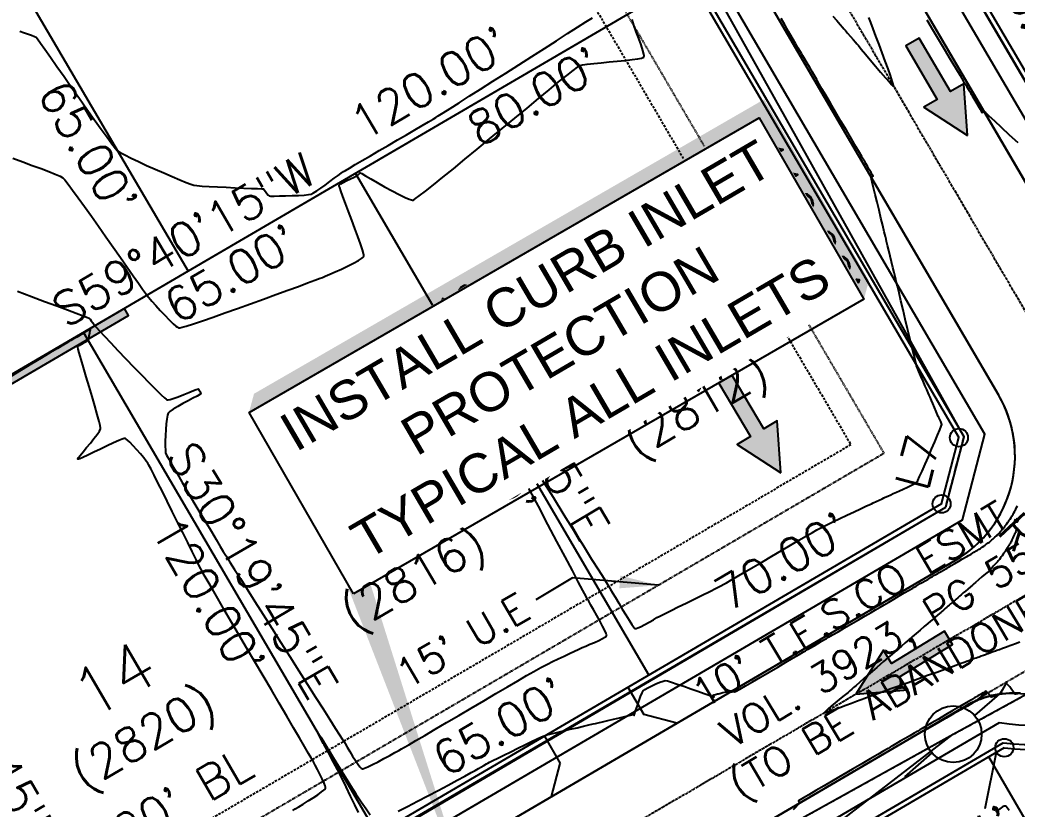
# Model space of a CAD drawing. Header units: feet. Extents: x 23 to 2149517, y -26 to 355304.
# Drawn here: x 2137632 to 2137837.8, y 340620.5 to 340783.5 of the extents above; entities that cross this region are included whole.
import ezdxf

# ---------------------------------------------------------------- set-up
doc = ezdxf.new("R2010")
doc.units = ezdxf.units.FT
doc.header["$MEASUREMENT"] = 0
for name, pattern in [('xhpc023-pav$0$HIDDEN2', [0.1875, 0.125, -0.0625]), ('xhpc023-pt$0$CL', [0.7, 0.5, -0.05, 0.1, -0.05]), ('xhpc023-pt$0$DASHED', [0.75, 0.5, -0.25]), ('xhpc023-pt$0$HIDDEN2', [0.1875, 0.125, -0.0625])]:
    doc.linetypes.add(name, pattern=pattern)
for name, color, linetype in [('A-EC-CURLEX-MATTING', 6, 'Continuous'), ('A-EC-FLOW-ARROWS', 252, 'Continuous'), ('A-EC-TXT', 7, 'Continuous'), ('C-TOPO-MINR-N', 2, 'Continuous'), ('xhpc023-pav$0$A-DRIVEWAY-N', 2, 'Continuous'), ('xhpc023-pav$0$A-PV-BC', 2, 'Continuous'), ('xhpc023-pav$0$A-RW-N', 4, 'Continuous'), ('xhpc023-pav$0$A-SW-N', 6, 'Continuous'), ('xhpc023-pav$0$A-VALLEYGUTTER', 2, 'xhpc023-pav$0$HIDDEN2'), ('xhpc023-pt$0$A-ADDRESS-N', 6, 'Continuous'), ('xhpc023-pt$0$A-BLDG-SETBACK', 2, 'xhpc023-pt$0$DASHED'), ('xhpc023-pt$0$V-ESMT-UTIL-N', 2, 'xhpc023-pt$0$HIDDEN2'), ('xhpc023-pt$0$V-ESMT-UTIL-TEXT-N', 2, 'Continuous'), ('xhpc023-pt$0$V-LOT-NO', 6, 'Continuous'), ('xhpc023-pt$0$V-POWR-LINE', 2, 'xhpc023-pt$0$ELECT_LINE'), ('xhpc023-pt$0$V-PROP-CORN-TEXT-N', 2, 'Continuous'), ('xhpc023-pt$0$V-PROP-RWAY-N', 7, 'Continuous'), ('xhpc023-pt$0$V-PROP-SUBD-N', 7, 'Continuous'), ('xhpc023-pt$0$V-RWAY-CNTR-N', 4, 'xhpc023-pt$0$CL'), ('xhpc023-pt$0$V-RWAY-CNTR-TEXT-N', 2, 'Continuous'), ('xhpc023-pt$0$V-SUBD-TEXT-N', 2, 'Continuous'), ('xhpc023-pt$0$xHPC007pt_PHASE1A$0$V-ADJC-E', 6, 'Continuous'), ('xhpc023-pt$0$xHPC007pt_PHASE1A$0$V-POWR-LINE', 6, 'xhpc023-pt$0$xHPC007pt_PHASE1A$0$ELECT_LINE'), ('xhpc023-pt$0$xHPC007pt_PHASE1A$0$V-POWR-TEXT', 6, 'Continuous')]:
    doc.layers.add(name, color=color, linetype=linetype)
doc.styles.add('L100', font='simplex', dxfattribs={"height": 10})
doc.styles.add('xhpc023-pt$0$L100', font='simplex', dxfattribs={"height": 10})
doc.styles.add('xhpc023-pt$0$L60', font='simplex', dxfattribs={"height": 6})
doc.styles.add('xhpc023-pt$0$L70', font='simplex.shx', dxfattribs={"height": 7})
doc.styles.add('xhpc023-pt$0$L80', font='simplex', dxfattribs={"height": 8})
doc.styles.add('xhpc023-pt$0$Standard', font='txt')
doc.styles.add('xhpc023-pt$0$xHPC007pt_PHASE1A$0$Standard', font='txt')
doc.linetypes.add('xhpc023-pt$0$ELECT_LINE', pattern='A,1,-0.02,["E",xhpc023-pt$0$Standard,S=0.075,R=0,X=-0.025,Y=-0.0375],-0.02', length=1.04)
doc.linetypes.add('xhpc023-pt$0$xHPC007pt_PHASE1A$0$ELECT_LINE', pattern='A,1,-0.02,["E",xhpc023-pt$0$xHPC007pt_PHASE1A$0$Standard,S=0.075,R=0,X=-0.025,Y=-0.0375],-0.02', length=1.04)
doc.dimstyles.new('xhpc023-pt$0$SCOTT', dxfattribs={"dimscale": 0, "dimtxt": 8, "dimasz": 12, "dimexe": 0.05, "dimexo": 0.05, "dimgap": 3, "dimtad": 1, "dimdec": 0, "dimrnd": 1.38778e-17, "dimzin": 0, "dimdsep": 46, "dimtxsty": 'xhpc023-pt$0$L80', "dimcen": 5, "dimclrd": 256, "dimclre": 256, "dimclrt": 256, "dimaunit": 1, "dimadec": 3, "dimazin": 0, "dimtfac": 1, "dimtdec": 0, "dimtofl": 0, "dimtmove": 2, "dimatfit": 0, "dimfxl": 0, "dimtolj": 1, "dimtzin": 0, "dimlwd": -1, "dimlwe": -1, "dimarcsym": 0})

# ---------------------------------------------------------------- blocks, each defined once
blk = doc.blocks.new('xhpc023-pav')
at = {"layer": 'xhpc023-pav$0$A-RW-N'}
h = blk.add_hatch(color=252, dxfattribs=at)
h.dxf.hatch_style = 1
h.paths.add_polyline_path([(2137565.84, 340672.59), (2137566.66, 340671.17), (2137598.28, 340689.67), (2137654.38, 340722.49), (2137653.56, 340723.91)])
at = {"layer": 'xhpc023-pav$0$A-DRIVEWAY-N'}
for p, q in [((2137757.49, 340645.69), (2137760.77, 340640.08)), ((2137767.61, 340638.29), (2137760.77, 340640.08)), ((2137740.23, 340635.59), (2137743.51, 340629.98)), ((2137741.72, 340623.14), (2137743.51, 340629.98))]:
    blk.add_line(p, q, dxfattribs=at)
at = {"layer": 'xhpc023-pav$0$A-PV-BC'}
for p, q in [((2137645.8, 341081.18), (2137856.2, 340721.53)), ((2137617.84, 341075.49), (2137833.97, 340706.07)), ((2137825.01, 340671.87), (2137585.36, 340531.66)), ((2137827.01, 340641.75), (2137598.5, 340508.07))]:
    blk.add_line(p, q, dxfattribs=at)
for centre, radius, start, end in [((2137812.39, 340693.44), 25, 300.3291, 30.3291), ((2137837.11, 340624.49), 20, 86.0088, 120.3291)]:
    blk.add_arc(centre, radius, start, end, dxfattribs=at)
at = {"layer": 'xhpc023-pav$0$A-RW-N', "elevation": 570.91, "flags": 128}
blk.add_lwpolyline([(2137565.84, 340672.59), (2137566.66, 340671.17), (2137598.28, 340689.67), (2137654.38, 340722.49), (2137653.56, 340723.91), (2137565.84, 340672.59)], dxfattribs=at)
at = {"layer": 'xhpc023-pav$0$A-SW-N'}
for p, q in [((2137863.51, 340721.92), (2137649.17, 341088.28)), ((2137866.43, 340724.84), (2137653.32, 341089.11)), ((2137826.88, 340697.39), (2137607.18, 341072.93)), ((2137823.09, 340682.91), (2137826.88, 340697.39)), ((2137576.91, 340538.88), (2137823.09, 340682.91)), ((2137597.68, 340500.06), (2137834.15, 340638.4)), ((2137601.18, 340497.47), (2137834.97, 340634.24))]:
    blk.add_line(p, q, dxfattribs=at)
at = {"layer": 'xhpc023-pav$0$A-SW-N', "flags": 128}
blk.add_lwpolyline([(2137577.45, 340534.56), (2137826.54, 340680.29), (2137831.17, 340697.98), (2137609.81, 341076.34), (2137591.42, 341081.47), (2137398.26, 340968.46)], dxfattribs=at)
at = {"layer": 'xhpc023-pav$0$A-SW-N'}
for radius, start, end in [(49, 262.7154, 58.9808), (45, 261.0135, 60.2556)]:
    blk.add_arc((2137841.18, 340682.85), radius, start, end, dxfattribs=at)
at = {"layer": 'xhpc023-pav$0$A-VALLEYGUTTER', "flags": 128}
blk.add_lwpolyline([(2137830.46, 340643.77), (2137842.96, 340651.09, 0.414214), (2137859.8, 340715.39), (2137852.71, 340727.49)], format="xyb", dxfattribs=at)
blk = doc.blocks.new('ARROW')
blk.add_hatch(color=256).paths.add_polyline_path([(0, 0), (12, 6), (12, 2), (28, 2), (28, -2), (12, -2), (12, -6)])
blk.add_lwpolyline([(0, 0), (12, 6), (12, 2), (28, 2), (28, -2), (12, -2), (12, -6), (0, 0)])
blk = doc.blocks.new('xhpc023-pt$0$xHPC007pt_PHASE1A$0$PP')
at = {"linetype": 'Continuous'}
for p, q in [((4.41, 3.85), (10.06, 8.78)), ((-4.41, -3.85), (-10.06, -8.78))]:
    blk.add_line(p, q, dxfattribs=at)
blk.add_circle((0, 0), 5.85, dxfattribs=at)
blk = doc.blocks.new('xhpc023-pt')
at = {"layer": 'xhpc023-pt$0$A-BLDG-SETBACK'}
for p, q in [((2137591.41, 341058.29), (2137803.5, 340695.77)), ((2137803.5, 340695.77), (2137576.4, 340562.92))]:
    blk.add_line(p, q, dxfattribs=at)
blk.add_arc((2137841.18, 340682.85), 75, 263.2244, 61.753, dxfattribs=at)
at = {"layer": 'xhpc023-pt$0$V-ESMT-UTIL-N'}
for p, q in [((2137595.73, 341060.82), (2137810.34, 340693.98)), ((2137810.34, 340693.98), (2137574.28, 340555.88))]:
    blk.add_line(p, q, dxfattribs=at)
at = {"layer": 'xhpc023-pt$0$V-POWR-LINE', "linetype": 'xhpc023-pt$0$HIDDEN2', "flags": 128}
blk.add_lwpolyline([(2137608.75, 340516.19), (2137824.65, 340636), (2137982.29, 340722.3), (2138048.42, 340761.6)], dxfattribs=at)
at = {"layer": 'xhpc023-pt$0$V-PROP-CORN-TEXT-N'}
for centre in [(2137825.81, 340697.24), (2137822.23, 340683.56), (2137835.18, 340633.21)]:
    blk.add_circle(centre, 1.87, dxfattribs=at)
at = {"layer": 'xhpc023-pt$0$V-PROP-RWAY-N'}
for p, q in [((2137654.35, 341089.32), (2137867.17, 340725.56)), ((2137606.52, 341072.07), (2137825.81, 340697.24)), ((2137822.23, 340683.56), (2137825.81, 340697.24)), ((2137822.23, 340683.56), (2137576.78, 340539.96)), ((2137835.18, 340633.21), (2137603.79, 340497.84))]:
    blk.add_line(p, q, dxfattribs=at)
blk.add_arc((2137841.18, 340682.85), 50, 263.1074, 58.6868, dxfattribs=at)
at = {"layer": 'xhpc023-pt$0$V-PROP-SUBD-N'}
for p, q in [((2137497.52, 341020.74), (2137666.68, 340731.59)), ((2137770.26, 340792.19), (2137666.68, 340731.59)), ((2137701.21, 340751.79), (2137761.81, 340648.21)), ((2137666.68, 340731.59), (2137523.04, 340647.55)), ((2137645.11, 340718.97), (2137705.7, 340615.39)), ((2137892.93, 340527.08), (2137831.95, 340631.32))]:
    blk.add_line(p, q, dxfattribs=at)
at = {"layer": 'xhpc023-pt$0$V-RWAY-CNTR-N'}
for p, q in [((2137610.05, 341115.54), (2137865.06, 340679.65)), ((2137865.06, 340679.65), (2137554.45, 340497.93))]:
    blk.add_line(p, q, dxfattribs=at)
at = {"layer": 'xhpc023-pt$0$V-SUBD-TEXT-N'}
blk.add_line((2137833.46, 340632.2), (2137831.16, 340620.56), dxfattribs=at)
at = {"layer": 'xhpc023-pt$0$xHPC007pt_PHASE1A$0$V-ADJC-E'}
blk.add_lwpolyline([(2137744, 340591.45, 0, 4.17, 0), (2137748.57, 340603.09, 0, 0, 0), (2137756.69, 340623.73, 0, 0, 0), (2137770.7, 340631.93, 0, 0, 0)], format="xyseb", dxfattribs=at)
at = {"layer": 'xhpc023-pt$0$xHPC007pt_PHASE1A$0$V-POWR-LINE', "flags": 128}
for points in [[(2137608.75, 340516.19), (2137824.65, 340636), (2137982.29, 340722.3), (2138048.42, 340761.6)], [(2137598.03, 340619.37), (2137608.75, 340516.19), (2137671.92, 340518.12), (2137824.65, 340636)]]:
    blk.add_lwpolyline(points, dxfattribs=at)
at = {"layer": 'xhpc023-pt$0$xHPC007pt_PHASE1A$0$V-POWR-TEXT'}
blk.add_blockref('xhpc023-pt$0$xHPC007pt_PHASE1A$0$PP', (2137824.65, 340636), dxfattribs=at)
at = {"layer": 'xhpc023-pt$0$A-ADDRESS-N', "char_height": 7, "width": 77.1852, "attachment_point": 5, "rotation": 30.3291, "style": 'xhpc023-pt$0$L70'}
for s, insert in [('(2812)', (2137772.03, 340702.98)), ('(2816)', (2137713.7, 340667.33)), ('(2820)', (2137657.98, 340634.43))]:
    blk.add_mtext(s, dxfattribs=dict(at, insert=insert))
at = {"layer": 'xhpc023-pt$0$A-BLDG-SETBACK', "insert": (2137663.81, 340625.87), "char_height": 7, "attachment_point": 2, "rotation": 30.1497, "style": 'xhpc023-pt$0$L70'}
blk.add_mtext("20' BL", dxfattribs=at)
at = {"layer": 'xhpc023-pt$0$V-ESMT-UTIL-TEXT-N', "insert": (2137723.29, 340655.3), "char_height": 6, "attachment_point": 5, "rotation": 30.3291, "style": 'xhpc023-pt$0$L60'}
blk.add_mtext("\\A1;15' U.E", dxfattribs=at)
at = {"layer": 'xhpc023-pt$0$V-LOT-NO', "char_height": 10, "width": 34.0116, "attachment_point": 5, "rotation": 30.3291, "style": 'xhpc023-pt$0$L100'}
for s, insert in [('12', (2137765.71, 340714.22, 572.94)), ('13', (2137707.53, 340680.18, 572.64)), ('14', (2137651.42, 340647.35, 572.6))]:
    blk.add_mtext(s, dxfattribs=dict(at, insert=insert))
at = {"layer": 'xhpc023-pt$0$V-RWAY-CNTR-TEXT-N', "insert": (2137843.29, 340667.08), "char_height": 7, "attachment_point": 8, "rotation": 312.9283, "style": 'xhpc023-pt$0$L70'}
blk.add_mtext("R=50'", dxfattribs=at)
at = {"layer": 'xhpc023-pt$0$V-SUBD-TEXT-N', "style": 'xhpc023-pt$0$L70'}
blk.add_text('S59°40\'15"W', height=7, rotation=30.3291, dxfattribs=at).set_placement((2137641.44, 340719.79))
at = {"layer": 'xhpc023-pt$0$V-SUBD-TEXT-N', "char_height": 7, "style": 'xhpc023-pt$0$L70'}
for s, insert, attachment_point, rotation in [("65.00'", (2137845.66, 340784.24), 2, 300.3291), ("120.00'", (2137714.84, 340773.47), 2, 30.3291), ("80.00'", (2137736.44, 340770.78), 2, 30.3291), ("65.00'", (2137649.07, 340758.93), 2, 300.3291), ("110.00'", (2137796.83, 340744.01), 2, 300.3291), ("65.00'", (2137673.87, 340734.17), 2, 30.3291), ('S30°19\'45"E', (2137733.02, 340700.88), 8, 300.3291), ("120.00'", (2137730, 340699.12), 2, 300.3291), ('L7', (2137820.63, 340691.29), 8, 75.3291), ('S30°19\'45"E', (2137676.91, 340668.06), 8, 300.3291), ("70.00'", (2137787.55, 340674.71), 2, 30.3291), ("120.00'", (2137673.89, 340666.29), 2, 300.3291), ('S30°19\'45"E', (2137620.81, 340635.24), 8, 300.3291), ("65.00'", (2137729.29, 340640.62), 2, 30.3291), ("3.74'", (2137823.97, 340615.65), 2, 30.3291)]:
    blk.add_mtext(s, dxfattribs=dict(at, insert=insert, attachment_point=attachment_point, rotation=rotation))
at = {"layer": 'xhpc023-pt$0$xHPC007pt_PHASE1A$0$V-ADJC-E', "insert": (2137802.86, 340665.94), "char_height": 6, "width": 156.7974, "attachment_point": 2, "rotation": 30.9273, "style": 'xhpc023-pt$0$L60'}
blk.add_mtext("10' T.E.S.CO ESMT. \\P VOL. 3923, PG 559\\P(TO BE ABANDONED)", dxfattribs=at)
at = {"layer": 'xhpc023-pt$0$V-ESMT-UTIL-TEXT-N'}
blk.add_leader([(2137763.79, 340666.75), (2137746.05, 340668.28), (2137738.5, 340663.72)], dimstyle='xhpc023-pt$0$SCOTT', override={"dimscale": 100, "dimasz": 0.08, "dimexo": 0.0625, "dimgap": 3, "dimtad": 0}, dxfattribs=at)

msp = doc.modelspace()

# ---------------------------------------------------------------- block references
at = {"layer": 'A-EC-CURLEX-MATTING'}
msp.add_blockref('xhpc023-pt', (0, 0), dxfattribs=at)

# ---------------------------------------------------------------- next in the draw order: linework, layer by layer
for points in [[(2137670.62, 340388.88, -0.020906), (2137597.86, 340483.23, -0.00681), (2137601.18, 340497.47), (2137834.97, 340634.24, -5.810571), (2137834.97, 340634.24, 0.811703), (2137866.43, 340724.84, 0.069055), (2137866.43, 340724.84), (2137654.43, 341086.23, -0.149441), (2137653.08, 341091.91, 0.824303), (2137560.97, 341116.03, -0.149441), (2137557, 341111.73), (2137389.06, 341013.48, -0.149441), (2137383.37, 341012.13, 0.824289), (2137359.25, 340920.01, -0.14935), (2137363.55, 340916.05), (2137406.28, 340843.01, -0.100424), (2137467.54, 340663.68, 0.039884), (2137488.12, 340566.52, 0.039884)], [(2137660.46, 340381.44, -0.020999), (2137590.35, 340472.58, -0.432054), (2137598.5, 340508.07), (2137827.01, 340641.75, -0.15088), (2137838.5, 340644.44, 0.784499), (2137861.31, 340715.67, -0.088743), (2137856.2, 340721.53), (2137645.8, 341081.18, -0.149441), (2137643.1, 341092.55, 0.824303), (2137569.98, 341111.7, -0.149441), (2137562.05, 341103.1), (2137394.11, 341004.84, -0.149441), (2137382.73, 341002.15, 0.824289), (2137363.58, 340929.03, -0.14935), (2137372.18, 340921.1), (2137414.92, 340848.06, -0.100424), (2137477.46, 340664.97, 0.039884), (2137497.71, 340569.37, 1.206369)], [(2137825.01, 340671.87, 0.414214), (2137833.97, 340706.07), (2137615.32, 341079.81, 0.414214), (2137587.95, 341086.97), (2137395.42, 340974.33, 0.413395), (2137388.31, 340947), (2137438.22, 340861.69, -0.086514), (2137499.82, 340696.41, 0.043454), (2137527.06, 340598.38, 0.028283), (2137550.33, 340536.9, 0.447083), (2137578.7, 340527.77), (2137825.01, 340671.87)]]:
    msp.add_lwpolyline(points, format="xyb", dxfattribs=at)
msp.add_lwpolyline([(2137823.09, 340682.91, -0.002722), (2137826.88, 340697.39), (2137613.59, 341078.8, 0.414214), (2137599.91, 341082.38), (2137407.39, 340969.75, 0.413052), (2137403.85, 340956.09), (2137453.76, 340870.78, -0.086514), (2137516.55, 340702.29, 0.043568), (2137543.42, 340605.67, 0.028398), (2137566.37, 340545, 0.447083), (2137580.56, 340540.44)], format="xyb", close=True, dxfattribs=at)
at = {"layer": 'C-TOPO-MINR-N', "color": 2, "linetype": 'Continuous', "lineweight": -3}
for points, elevation in [([(2137630.5, 340754.93), (2137632.54, 340754.19), (2137634.5, 340753.47), (2137636.33, 340752.8), (2137637.95, 340752.18), (2137639.28, 340751.65), (2137640.25, 340751.22), (2137640.8, 340750.91), (2137641.22, 340750.47), (2137641.92, 340749.59), (2137642.86, 340748.34), (2137644, 340746.78), (2137645.3, 340744.98), (2137646.72, 340742.99), (2137648.21, 340740.88), (2137649.73, 340738.71), (2137651.25, 340736.54), (2137652.72, 340734.43), (2137654.1, 340732.45), (2137655.35, 340730.66), (2137656.42, 340729.12), (2137657.29, 340727.89), (2137657.89, 340727.04), (2137658.2, 340726.63), (2137658.6, 340726.16), (2137659.23, 340725.43), (2137660.03, 340724.52), (2137660.93, 340723.52), (2137661.88, 340722.5), (2137662.8, 340721.55), (2137663.63, 340720.74), (2137664.19, 340720.26), (2137664.53, 340720.02), (2137664.7, 340719.93), (2137664.77, 340719.91), (2137664.82, 340719.91), (2137665, 340719.93), (2137665.43, 340720.02), (2137666.29, 340720.27), (2137667.79, 340720.74), (2137669.67, 340721.37), (2137671.87, 340722.13), (2137674.3, 340722.98), (2137676.89, 340723.9), (2137679.56, 340724.86), (2137682.23, 340725.82), (2137684.82, 340726.77), (2137687.26, 340727.66), (2137689.46, 340728.47), (2137691.36, 340729.18), (2137692.88, 340729.74), (2137693.93, 340730.14), (2137694.44, 340730.34), (2137695.01, 340730.59), (2137695.93, 340730.98), (2137697.07, 340731.49), (2137698.33, 340732.06), (2137699.62, 340732.67), (2137700.83, 340733.27), (2137701.86, 340733.83), (2137702.47, 340734.22), (2137702.78, 340734.47), (2137702.91, 340734.61), (2137702.94, 340734.67), (2137702.95, 340734.72), (2137702.95, 340734.89), (2137702.88, 340735.28), (2137702.67, 340736.03), (2137702.27, 340737.27), (2137701.75, 340738.77), (2137701.14, 340740.43), (2137700.48, 340742.18), (2137699.82, 340743.92), (2137699.2, 340745.56), (2137698.65, 340747.01), (2137698.22, 340748.18), (2137697.99, 340748.87), (2137697.9, 340749.2), (2137697.88, 340749.32), (2137697.88, 340749.35), (2137697.9, 340749.39), (2137697.99, 340749.48), (2137698.23, 340749.65), (2137698.7, 340749.93), (2137699.43, 340750.32), (2137700.22, 340750.7), (2137700.95, 340751.05), (2137701.48, 340751.3), (2137701.71, 340751.41), (2137701.86, 340751.57), (2137702.08, 340751.8), (2137702.23, 340751.93), (2137702.52, 340751.77), (2137703.28, 340751.33), (2137704.39, 340750.69), (2137705.75, 340749.91), (2137707.25, 340749.06), (2137708.78, 340748.22), (2137710.23, 340747.45), (2137711.51, 340746.82), (2137712.32, 340746.47), (2137712.78, 340746.32), (2137713, 340746.28), (2137713.08, 340746.28), (2137713.12, 340746.29), (2137713.28, 340746.37), (2137713.65, 340746.61), (2137714.4, 340747.15), (2137715.69, 340748.14), (2137717.33, 340749.44), (2137719.27, 340751), (2137721.46, 340752.78), (2137723.83, 340754.72), (2137726.34, 340756.78), (2137728.93, 340758.92), (2137731.55, 340761.09), (2137734.14, 340763.23), (2137736.66, 340765.31), (2137739.04, 340767.28), (2137741.23, 340769.08), (2137743.18, 340770.68), (2137744.84, 340772.02), (2137746.15, 340773.06), (2137747.05, 340773.76), (2137747.5, 340774.06), (2137748.09, 340774.21), (2137749.1, 340774.36), (2137750.41, 340774.52), (2137751.95, 340774.67), (2137753.61, 340774.83), (2137755.29, 340774.99), (2137756.91, 340775.15), (2137758.36, 340775.32), (2137759.55, 340775.49), (2137760.25, 340775.63), (2137760.6, 340775.74), (2137760.73, 340775.81), (2137760.76, 340775.85), (2137760.79, 340775.9), (2137760.8, 340776.07), (2137760.75, 340776.45), (2137760.56, 340777.17), (2137760.19, 340778.32), (2137759.72, 340779.65), (2137759.21, 340781.05), (2137758.73, 340782.39), (2137758.34, 340783.58)], 573), ([(2137631.5, 340727.49), (2137634.36, 340726.41), (2137637.07, 340725.38), (2137639.56, 340724.45), (2137641.76, 340723.62), (2137643.6, 340722.93), (2137645.01, 340722.4), (2137645.92, 340722.05), (2137646.26, 340721.92), (2137646.44, 340721.71), (2137646.71, 340721.34), (2137646.99, 340720.92), (2137647.25, 340720.54), (2137647.41, 340720.31), (2137647.68, 340720.02), (2137648.37, 340719.29), (2137649.41, 340718.19), (2137650.71, 340716.81), (2137652.21, 340715.24), (2137653.83, 340713.54), (2137655.5, 340711.81), (2137657.14, 340710.11), (2137658.68, 340708.54), (2137660.04, 340707.16), (2137661.16, 340706.07), (2137661.82, 340705.46), (2137662.16, 340705.17), (2137662.3, 340705.07), (2137662.35, 340705.06), (2137662.41, 340705.05), (2137662.59, 340705.06), (2137662.97, 340705.14), (2137663.64, 340705.34), (2137664.67, 340705.7), (2137665.78, 340706.13), (2137666.87, 340706.57), (2137667.8, 340706.95), (2137668.36, 340707.17), (2137668.63, 340707.28), (2137668.73, 340707.3), (2137668.74, 340707.31), (2137668.76, 340707.29), (2137668.82, 340707.24), (2137668.93, 340707.09), (2137669.1, 340706.82), (2137669.28, 340706.48), (2137669.34, 340706.28), (2137669.12, 340706.15), (2137668.53, 340705.83), (2137667.68, 340705.38), (2137666.67, 340704.85), (2137665.59, 340704.26), (2137664.54, 340703.68), (2137663.62, 340703.13), (2137662.93, 340702.66), (2137662.57, 340702.32), (2137662.42, 340701.87), (2137662.28, 340701.09), (2137662.17, 340700.08), (2137662.08, 340698.92), (2137662.01, 340697.7), (2137661.97, 340696.53), (2137661.97, 340695.48), (2137661.99, 340694.65), (2137662.05, 340694.12), (2137662.26, 340693.65), (2137662.76, 340692.73), (2137663.49, 340691.42), (2137664.41, 340689.81), (2137665.49, 340687.97), (2137666.66, 340685.97), (2137667.9, 340683.88), (2137669.14, 340681.79), (2137670.35, 340679.76), (2137671.49, 340677.86), (2137672.5, 340676.18), (2137673.34, 340674.78), (2137673.96, 340673.75), (2137674.33, 340673.14), (2137674.67, 340672.6), (2137675.33, 340671.55), (2137676.28, 340670.04), (2137677.48, 340668.15), (2137678.89, 340665.92), (2137680.46, 340663.43), (2137682.17, 340660.73), (2137683.98, 340657.89), (2137685.83, 340654.96), (2137687.7, 340652.02), (2137689.55, 340649.1), (2137691.34, 340646.29), (2137693.02, 340643.64), (2137694.56, 340641.21), (2137695.92, 340639.06), (2137697.07, 340637.26), (2137697.96, 340635.86), (2137698.55, 340634.93), (2137698.81, 340634.53), (2137699.09, 340634.07), (2137699.52, 340633.35), (2137700.05, 340632.45), (2137700.64, 340631.48), (2137701.23, 340630.54), (2137701.79, 340629.72), (2137702.17, 340629.23), (2137702.41, 340628.98), (2137702.53, 340628.89), (2137702.59, 340628.87), (2137702.64, 340628.86), (2137702.79, 340628.88), (2137703.13, 340628.99), (2137703.76, 340629.25), (2137704.76, 340629.73), (2137705.91, 340630.31), (2137707.12, 340630.96), (2137708.3, 340631.61), (2137709.36, 340632.19), (2137710.2, 340632.66), (2137710.74, 340632.96), (2137711.23, 340633.24), (2137712.24, 340633.83), (2137713.7, 340634.68), (2137715.54, 340635.76), (2137717.68, 340637.01), (2137720.04, 340638.39), (2137722.55, 340639.87), (2137725.14, 340641.39), (2137727.72, 340642.9), (2137730.24, 340644.38), (2137732.6, 340645.76), (2137734.73, 340647.01), (2137736.57, 340648.09), (2137738.03, 340648.94), (2137739.04, 340649.53), (2137739.53, 340649.8), (2137740.06, 340650.07), (2137740.89, 340650.49), (2137741.94, 340650.99), (2137743.1, 340651.56), (2137744.3, 340652.13), (2137745.44, 340652.68), (2137746.43, 340653.16), (2137747.19, 340653.52), (2137747.62, 340653.73), (2137748.06, 340653.92), (2137748.76, 340654.21), (2137749.62, 340654.57), (2137750.56, 340654.96), (2137751.47, 340655.37), (2137752.26, 340655.75), (2137752.74, 340656.02), (2137752.98, 340656.19), (2137753.07, 340656.29), (2137753.09, 340656.33), (2137753.1, 340656.38), (2137753.08, 340656.51), (2137752.97, 340656.82), (2137752.72, 340657.39), (2137752.25, 340658.32), (2137751.67, 340659.39), (2137751.04, 340660.53), (2137750.41, 340661.64), (2137749.84, 340662.64), (2137749.38, 340663.44), (2137749.1, 340663.95), (2137748.83, 340664.46), (2137748.2, 340665.65), (2137747.24, 340667.45), (2137746.01, 340669.8), (2137744.52, 340672.6), (2137742.83, 340675.8), (2137740.98, 340679.32), (2137738.99, 340683.09), (2137736.91, 340687.03), (2137734.78, 340691.08), (2137732.63, 340695.15), (2137730.51, 340699.19), (2137728.45, 340703.11), (2137726.49, 340706.84), (2137724.67, 340710.31), (2137723.03, 340713.45), (2137721.61, 340716.18), (2137720.44, 340718.44), (2137719.57, 340720.14), (2137719.11, 340721.06), (2137718.92, 340721.47), (2137718.86, 340721.6), (2137718.86, 340721.62), (2137718.88, 340721.6), (2137718.96, 340721.5), (2137719.21, 340721.13), (2137719.78, 340720.27), (2137720.81, 340718.66), (2137722.17, 340716.52), (2137723.82, 340713.93), (2137725.7, 340710.94), (2137727.79, 340707.63), (2137730.03, 340704.07), (2137732.37, 340700.33), (2137734.79, 340696.47), (2137737.23, 340692.58), (2137739.66, 340688.71), (2137742.02, 340684.93), (2137744.28, 340681.32), (2137746.38, 340677.95), (2137748.3, 340674.88), (2137749.99, 340672.18), (2137751.39, 340669.93), (2137752.48, 340668.19), (2137753.2, 340667.04), (2137753.52, 340666.53), (2137753.82, 340666.03), (2137754.3, 340665.22), (2137754.9, 340664.2), (2137755.59, 340663.04), (2137756.32, 340661.83), (2137757.04, 340660.64), (2137757.71, 340659.56), (2137758.29, 340658.68), (2137758.66, 340658.17), (2137758.86, 340657.93), (2137758.96, 340657.84), (2137759, 340657.83), (2137759.05, 340657.82), (2137759.2, 340657.84), (2137759.52, 340657.94), (2137760.08, 340658.2), (2137760.94, 340658.64), (2137761.86, 340659.15), (2137762.73, 340659.65), (2137763.45, 340660.07), (2137763.9, 340660.32), (2137764.33, 340660.53), (2137765.2, 340660.96), (2137766.41, 340661.55), (2137767.87, 340662.27), (2137769.49, 340663.07), (2137771.17, 340663.9), (2137772.83, 340664.72), (2137774.36, 340665.48), (2137775.67, 340666.14), (2137776.68, 340666.64), (2137777.28, 340666.96), (2137777.81, 340667.25), (2137778.74, 340667.79), (2137780.02, 340668.54), (2137781.57, 340669.45), (2137783.33, 340670.48), (2137785.23, 340671.6), (2137787.19, 340672.76), (2137789.15, 340673.91), (2137791.04, 340675.02), (2137792.79, 340676.05), (2137794.33, 340676.95), (2137795.59, 340677.68), (2137796.5, 340678.21), (2137797, 340678.49), (2137797.58, 340678.78), (2137798.55, 340679.25), (2137799.79, 340679.85), (2137801.21, 340680.52), (2137802.7, 340681.23), (2137804.17, 340681.92), (2137805.5, 340682.55), (2137806.61, 340683.07), (2137807.39, 340683.44), (2137807.74, 340683.6), (2137808.11, 340683.77), (2137808.7, 340684.04), (2137809.36, 340684.35), (2137809.94, 340684.61), (2137810.29, 340684.78), (2137810.61, 340684.93), (2137811.13, 340685.18), (2137811.72, 340685.46), (2137812.24, 340685.7), (2137812.56, 340685.86), (2137812.89, 340686), (2137813.51, 340686.27), (2137814.33, 340686.62), (2137815.21, 340687.02), (2137816.04, 340687.41), (2137816.7, 340687.75), (2137817.08, 340688), (2137817.29, 340688.38), (2137817.69, 340689.19), (2137818.21, 340690.34), (2137818.83, 340691.73), (2137819.5, 340693.26), (2137820.17, 340694.84), (2137820.82, 340696.36), (2137821.4, 340697.73), (2137821.86, 340698.85), (2137822.16, 340699.61), (2137822.27, 340699.93), (2137822.21, 340700.17), (2137822.05, 340700.56), (2137821.85, 340701), (2137821.66, 340701.39), (2137821.55, 340701.63), (2137821.41, 340701.97), (2137821.12, 340702.63), (2137820.77, 340703.46), (2137820.42, 340704.29), (2137820.13, 340704.94), (2137819.99, 340705.27), (2137819.86, 340705.57), (2137819.64, 340706.04), (2137819.43, 340706.52), (2137819.29, 340706.82), (2137819.15, 340707.16), (2137818.83, 340707.9), (2137818.42, 340708.87), (2137817.97, 340709.92), (2137817.56, 340710.87), (2137817.26, 340711.57), (2137817.14, 340711.85), (2137817.08, 340712.04), (2137817.02, 340712.22), (2137816.95, 340712.51), (2137816.76, 340713.3), (2137816.47, 340714.51), (2137816.1, 340716.04), (2137815.68, 340717.81), (2137815.22, 340719.72), (2137814.74, 340721.71), (2137814.28, 340723.66), (2137813.83, 340725.5), (2137813.44, 340727.15), (2137813.12, 340728.5), (2137812.88, 340729.48), (2137812.76, 340729.99), (2137812.63, 340730.53), (2137812.43, 340731.35), (2137812.18, 340732.38), (2137811.91, 340733.53), (2137811.62, 340734.72), (2137811.34, 340735.87), (2137811.09, 340736.89), (2137810.89, 340737.72), (2137810.76, 340738.25), (2137810.63, 340738.8), (2137810.4, 340739.76), (2137810.09, 340741.05), (2137809.72, 340742.57), (2137809.33, 340744.2), (2137808.92, 340745.86), (2137808.54, 340747.44), (2137808.2, 340748.84), (2137807.93, 340749.97), (2137807.78, 340750.6), (2137807.71, 340750.89), (2137807.69, 340750.98), (2137807.69, 340750.99), (2137807.69, 340751), (2137807.73, 340751.02), (2137807.76, 340751.03), (2137807.93, 340751.12), (2137808.11, 340751.24), (2137807.99, 340751.46), (2137807.69, 340751.97), (2137807.3, 340752.64), (2137806.9, 340753.32), (2137806.58, 340753.86), (2137806.43, 340754.11), (2137806.29, 340754.35), (2137806.07, 340754.72), (2137805.93, 340754.96), (2137805.74, 340755.28), (2137805.26, 340756.12), (2137804.52, 340757.37), (2137803.61, 340758.93), (2137802.57, 340760.71), (2137801.46, 340762.6), (2137800.35, 340764.5), (2137799.29, 340766.32), (2137798.33, 340767.95), (2137797.54, 340769.3), (2137796.98, 340770.26), (2137796.71, 340770.73), (2137796.45, 340771.17), (2137796.05, 340771.86), (2137795.55, 340772.7), (2137795.01, 340773.64), (2137794.46, 340774.57), (2137793.97, 340775.42), (2137793.57, 340776.1), (2137793.31, 340776.54), (2137793.08, 340776.94), (2137792.65, 340777.67), (2137792.07, 340778.65), (2137791.39, 340779.83), (2137790.63, 340781.11), (2137789.85, 340782.45), (2137789.09, 340783.76)], 572), ([(2137631.94, 340781.19), (2137632.71, 340780.91), (2137633.54, 340780.63), (2137634.33, 340780.35), (2137634.96, 340780.1), (2137635.33, 340779.91), (2137635.61, 340779.56), (2137636.23, 340778.71), (2137637.14, 340777.43), (2137638.28, 340775.8), (2137639.62, 340773.9), (2137641.09, 340771.8), (2137642.64, 340769.57), (2137644.24, 340767.3), (2137645.81, 340765.05), (2137647.33, 340762.92), (2137648.72, 340760.96), (2137649.95, 340759.26), (2137650.96, 340757.89), (2137651.71, 340756.94), (2137652.13, 340756.47), (2137652.67, 340756.12), (2137653.63, 340755.61), (2137654.91, 340754.98), (2137656.44, 340754.25), (2137658.13, 340753.47), (2137659.92, 340752.67), (2137661.7, 340751.89), (2137663.41, 340751.15), (2137664.96, 340750.49), (2137666.27, 340749.96), (2137667.27, 340749.57), (2137667.86, 340749.38), (2137668.51, 340749.28), (2137669.62, 340749.19), (2137671.07, 340749.1), (2137672.76, 340749.01), (2137674.58, 340748.93), (2137676.43, 340748.85), (2137678.19, 340748.78), (2137679.75, 340748.72), (2137681.02, 340748.67), (2137681.88, 340748.62), (2137682.23, 340748.59), (2137682.41, 340748.41), (2137682.67, 340748.07), (2137682.95, 340747.67), (2137683.21, 340747.33), (2137683.39, 340747.16), (2137683.71, 340747.13), (2137684.46, 340747.13), (2137685.53, 340747.14), (2137686.79, 340747.17), (2137688.14, 340747.21), (2137689.46, 340747.27), (2137690.64, 340747.34), (2137691.56, 340747.43), (2137692.12, 340747.53), (2137692.57, 340747.76), (2137693.24, 340748.18), (2137694.07, 340748.75), (2137694.99, 340749.41), (2137695.93, 340750.11), (2137696.84, 340750.79), (2137697.66, 340751.39), (2137698.31, 340751.87), (2137698.75, 340752.17), (2137699.17, 340752.43), (2137700, 340752.92), (2137701.18, 340753.62), (2137702.64, 340754.47), (2137704.31, 340755.44), (2137706.13, 340756.5), (2137708.02, 340757.6), (2137709.92, 340758.71), (2137711.77, 340759.79), (2137713.49, 340760.79), (2137715.02, 340761.69), (2137716.3, 340762.43), (2137717.25, 340762.99), (2137717.81, 340763.33), (2137718.34, 340763.66), (2137719.36, 340764.31), (2137720.81, 340765.22), (2137722.62, 340766.37), (2137724.73, 340767.72), (2137727.08, 340769.21), (2137729.6, 340770.83), (2137732.25, 340772.51), (2137734.95, 340774.23), (2137737.64, 340775.95), (2137740.26, 340777.62), (2137742.74, 340779.21), (2137745.04, 340780.67), (2137747.08, 340781.98), (2137748.8, 340783.07), (2137750.14, 340783.93)], 574), ([(2137799.79, 340784.3), (2137800.59, 340783.36), (2137801.29, 340782.56), (2137801.8, 340781.97), (2137802.06, 340781.66), (2137802.36, 340781.32), (2137802.84, 340780.76), (2137803.41, 340780.1), (2137803.98, 340779.44), (2137804.46, 340778.89), (2137804.76, 340778.54), (2137805.05, 340778.19), (2137805.66, 340777.46), (2137806.5, 340776.44), (2137807.5, 340775.25), (2137808.57, 340773.96), (2137809.64, 340772.7), (2137810.63, 340771.55), (2137811.46, 340770.62), (2137811.95, 340770.1), (2137812.19, 340769.88), (2137812.29, 340769.82), (2137812.31, 340769.82), (2137812.32, 340769.84), (2137812.31, 340769.94), (2137812.24, 340770.23), (2137812.05, 340770.87), (2137811.67, 340771.99), (2137811.17, 340773.39), (2137810.59, 340774.99), (2137809.96, 340776.71), (2137809.31, 340778.45), (2137808.67, 340780.13), (2137808.09, 340781.67), (2137807.6, 340782.98), (2137807.23, 340783.97)], 572), ([(2137819.2, 340783.52), (2137820.38, 340781.51), (2137821.61, 340779.44), (2137822.85, 340777.37), (2137824.03, 340775.39), (2137825.11, 340773.59), (2137826.05, 340772.03), (2137826.78, 340770.81), (2137827.27, 340770), (2137827.46, 340769.68), (2137827.59, 340769.46), (2137827.81, 340769.1), (2137828.04, 340768.69), (2137828.26, 340768.33), (2137828.39, 340768.1), (2137828.55, 340767.83), (2137828.87, 340767.27), (2137829.3, 340766.55), (2137829.75, 340765.78), (2137830.16, 340765.08), (2137830.41, 340764.65), (2137830.52, 340764.45), (2137830.56, 340764.39), (2137830.57, 340764.38), (2137830.58, 340764.38), (2137830.61, 340764.4), (2137830.64, 340764.42), (2137830.8, 340764.52), (2137830.99, 340764.62), (2137831.26, 340764.38), (2137832, 340763.69), (2137833.13, 340762.65), (2137834.55, 340761.33), (2137836.18, 340759.8), (2137837.95, 340758.16)], 572), ([(2137688.33, 340620.28), (2137688.8, 340620.57), (2137689.53, 340621.02), (2137690.45, 340621.58), (2137691.46, 340622.21), (2137692.49, 340622.87), (2137693.45, 340623.51), (2137694.26, 340624.08), (2137694.74, 340624.46), (2137694.97, 340624.68), (2137695.05, 340624.8), (2137695.07, 340624.84), (2137695.08, 340624.9), (2137695.07, 340625.05), (2137694.99, 340625.36), (2137694.77, 340625.92), (2137694.38, 340626.78), (2137693.91, 340627.74), (2137693.41, 340628.7), (2137692.94, 340629.58), (2137692.56, 340630.28), (2137692.32, 340630.73), (2137692.09, 340631.13), (2137691.55, 340632.05), (2137690.74, 340633.44), (2137689.7, 340635.22), (2137688.45, 340637.35), (2137687.04, 340639.76), (2137685.5, 340642.38), (2137683.87, 340645.17), (2137682.18, 340648.05), (2137680.46, 340650.97), (2137678.76, 340653.87), (2137677.11, 340656.69), (2137675.54, 340659.37), (2137674.09, 340661.84), (2137672.8, 340664.05), (2137671.7, 340665.94), (2137670.82, 340667.44), (2137670.21, 340668.5), (2137669.9, 340669.05), (2137669.59, 340669.64), (2137669.07, 340670.66), (2137668.38, 340672.05), (2137667.54, 340673.72), (2137666.6, 340675.62), (2137665.58, 340677.67), (2137664.51, 340679.82), (2137663.43, 340681.98), (2137662.38, 340684.09), (2137661.38, 340686.09), (2137660.47, 340687.91), (2137659.69, 340689.47), (2137659.05, 340690.72), (2137658.61, 340691.57), (2137658.38, 340691.97), (2137658.06, 340692.4), (2137657.53, 340693.06), (2137656.86, 340693.87), (2137656.12, 340694.74), (2137655.37, 340695.58), (2137654.67, 340696.31), (2137654.19, 340696.75), (2137653.91, 340696.96), (2137653.76, 340697.04), (2137653.7, 340697.06), (2137653.64, 340697.07), (2137653.48, 340697.04), (2137653.11, 340696.93), (2137652.42, 340696.65), (2137651.3, 340696.16), (2137650, 340695.55), (2137648.61, 340694.88), (2137647.24, 340694.22), (2137645.98, 340693.62), (2137644.94, 340693.14), (2137644.33, 340692.88), (2137644.04, 340692.78), (2137643.94, 340692.77), (2137643.91, 340692.78), (2137643.91, 340692.8), (2137643.93, 340692.89), (2137644.07, 340693.12), (2137644.4, 340693.57), (2137645, 340694.31), (2137645.73, 340695.19), (2137646.51, 340696.13), (2137647.26, 340697.06), (2137647.92, 340697.9), (2137648.39, 340698.58), (2137648.6, 340699.03), (2137648.6, 340699.03), (2137648.61, 340699.09), (2137648.59, 340699.27), (2137648.51, 340699.72), (2137648.31, 340700.59), (2137647.93, 340702.04), (2137647.44, 340703.79), (2137646.88, 340705.74), (2137646.28, 340707.79), (2137645.68, 340709.81), (2137645.11, 340711.72), (2137644.62, 340713.41), (2137644.23, 340714.76), (2137644.01, 340715.53), (2137643.92, 340715.89), (2137643.9, 340716.02), (2137643.9, 340716.04), (2137643.92, 340716.07), (2137644.01, 340716.15), (2137644.23, 340716.3), (2137644.65, 340716.54), (2137645.25, 340716.86), (2137645.78, 340717.15), (2137646.05, 340717.35), (2137646.17, 340717.67), (2137646.3, 340718.23), (2137646.42, 340718.86), (2137646.49, 340719.29), (2137646.51, 340719.52), (2137646.51, 340719.6), (2137646.5, 340719.61), (2137646.48, 340719.61), (2137646.41, 340719.59), (2137646.22, 340719.48), (2137645.89, 340719.27), (2137645.46, 340718.99), (2137645.2, 340718.81), (2137644.93, 340718.67), (2137644.41, 340718.37), (2137643.74, 340717.99), (2137643.05, 340717.61), (2137642.46, 340717.28), (2137642.1, 340717.07), (2137641.76, 340716.87), (2137640.95, 340716.38), (2137639.73, 340715.66), (2137638.18, 340714.73), (2137636.38, 340713.65), (2137634.38, 340712.45), (2137632.26, 340711.19), (2137630.1, 340709.89)], 572), ([(2137710.02, 340620.14), (2137711.96, 340621.1), (2137714.04, 340622.16), (2137716.19, 340623.28), (2137718.33, 340624.41), (2137720.37, 340625.5), (2137722.23, 340626.5), (2137723.84, 340627.37), (2137725.11, 340628.06), (2137725.96, 340628.52), (2137726.3, 340628.71), (2137726.63, 340628.9), (2137727.15, 340629.21), (2137727.74, 340629.56), (2137728.26, 340629.86), (2137728.59, 340630.05), (2137728.9, 340630.21), (2137729.61, 340630.56), (2137730.64, 340631.08), (2137731.89, 340631.7), (2137733.3, 340632.39), (2137734.76, 340633.11), (2137736.21, 340633.82), (2137737.56, 340634.47), (2137738.72, 340635.02), (2137739.62, 340635.44), (2137740.16, 340635.66), (2137740.73, 340635.84), (2137741.64, 340636.08), (2137742.81, 340636.37), (2137744.15, 340636.69), (2137745.56, 340637.03), (2137746.98, 340637.35), (2137748.29, 340637.66), (2137749.43, 340637.92), (2137750.3, 340638.12), (2137750.82, 340638.24), (2137751.36, 340638.37), (2137752.22, 340638.57), (2137753.3, 340638.82), (2137754.5, 340639.11), (2137755.71, 340639.39), (2137756.83, 340639.65), (2137757.76, 340639.87), (2137758.3, 340639.99), (2137758.54, 340640.05), (2137758.62, 340640.07), (2137758.63, 340640.07), (2137758.64, 340640.06), (2137758.66, 340640.02), (2137758.71, 340639.94), (2137758.75, 340639.87), (2137758.83, 340640.13), (2137759.05, 340640.8), (2137759.36, 340641.73), (2137759.71, 340642.77), (2137760.07, 340643.76), (2137760.39, 340644.55), (2137760.62, 340644.97), (2137760.97, 340645.23), (2137761.6, 340645.58), (2137762.4, 340645.98), (2137763.26, 340646.38), (2137764.09, 340646.72), (2137764.76, 340646.97), (2137765.19, 340647.08), (2137765.62, 340646.99), (2137766.48, 340646.74), (2137767.64, 340646.36), (2137769, 340645.9), (2137770.46, 340645.4), (2137771.89, 340644.89), (2137773.2, 340644.43), (2137774.27, 340644.05), (2137774.89, 340643.83), (2137775.17, 340643.74), (2137775.26, 340643.71), (2137775.27, 340643.7), (2137775.27, 340643.71), (2137775.25, 340643.75), (2137775.19, 340643.84), (2137775.1, 340643.97), (2137775.05, 340644.08), (2137775.21, 340644.13), (2137775.57, 340644.22), (2137775.95, 340644.31), (2137776.2, 340644.37), (2137776.48, 340644.44), (2137777.07, 340644.58), (2137777.8, 340644.76), (2137778.53, 340644.93), (2137778.99, 340645.05), (2137779.21, 340645.1), (2137779.29, 340645.12), (2137779.3, 340645.12), (2137779.3, 340645.11), (2137779.32, 340645.09), (2137779.33, 340645.07), (2137779.37, 340644.97), (2137779.47, 340644.8), (2137779.54, 340644.7), (2137779.83, 340644.86), (2137780.6, 340645.3), (2137781.76, 340645.98), (2137783.21, 340646.83), (2137784.87, 340647.8), (2137786.64, 340648.83), (2137788.41, 340649.87), (2137790.1, 340650.87), (2137791.62, 340651.75), (2137792.86, 340652.48), (2137793.73, 340652.99), (2137794.14, 340653.23), (2137794.53, 340653.46), (2137795.15, 340653.83), (2137795.91, 340654.27), (2137796.71, 340654.74), (2137797.47, 340655.18), (2137798.09, 340655.55), (2137798.49, 340655.78), (2137798.9, 340656.02), (2137799.72, 340656.5), (2137800.85, 340657.16), (2137802.19, 340657.94), (2137803.64, 340658.79), (2137805.11, 340659.65), (2137806.48, 340660.45), (2137807.67, 340661.15), (2137808.57, 340661.67), (2137809.08, 340661.97), (2137809.58, 340662.26), (2137810.35, 340662.72), (2137811.32, 340663.29), (2137812.4, 340663.92), (2137813.5, 340664.56), (2137814.53, 340665.16), (2137815.39, 340665.66), (2137816.01, 340666.03), (2137816.29, 340666.19), (2137816.54, 340666.34), (2137816.95, 340666.58), (2137817.41, 340666.85), (2137817.82, 340667.09), (2137818.08, 340667.23), (2137818.36, 340667.4), (2137818.83, 340667.67), (2137819.36, 340667.98), (2137819.81, 340668.25), (2137820.07, 340668.4), (2137820.34, 340668.56), (2137820.77, 340668.81), (2137821.2, 340669.06), (2137821.47, 340669.22), (2137821.71, 340669.36), (2137822.14, 340669.61), (2137822.64, 340669.9), (2137823.08, 340670.16), (2137823.36, 340670.32), (2137823.65, 340670.49), (2137824.23, 340670.83), (2137824.98, 340671.27), (2137825.79, 340671.75), (2137826.55, 340672.19), (2137827.14, 340672.53), (2137827.44, 340672.71), (2137827.77, 340672.9), (2137828.3, 340673.21), (2137828.89, 340673.56), (2137829.37, 340673.84), (2137829.58, 340673.96), (2137829.77, 340674.08), (2137829.94, 340674.18), (2137830.01, 340674.22), (2137830.09, 340674.27), (2137830.23, 340674.37), (2137830.39, 340674.47), (2137830.59, 340674.6), (2137830.92, 340674.82), (2137831.11, 340674.95), (2137831.24, 340675.05), (2137831.38, 340675.15), (2137831.56, 340675.29), (2137831.87, 340675.52), (2137832.09, 340675.69), (2137832.31, 340675.88), (2137832.62, 340676.15), (2137832.8, 340676.3), (2137832.91, 340676.39), (2137833.02, 340676.49), (2137833.2, 340676.66), (2137833.53, 340676.98), (2137833.71, 340677.15), (2137833.8, 340677.24), (2137833.9, 340677.33), (2137834.08, 340677.53), (2137834.39, 340677.87), (2137834.57, 340678.07), (2137834.65, 340678.15), (2137834.73, 340678.24), (2137834.83, 340678.36), (2137835.05, 340678.63), (2137835.27, 340678.9), (2137835.37, 340679.03), (2137835.44, 340679.11), (2137835.5, 340679.18), (2137835.55, 340679.26), (2137835.61, 340679.34), (2137835.71, 340679.47), (2137835.91, 340679.76), (2137836.12, 340680.04), (2137836.21, 340680.18), (2137836.26, 340680.25), (2137836.3, 340680.31), (2137836.38, 340680.44), (2137836.56, 340680.72), (2137836.75, 340681.02), (2137836.87, 340681.21), (2137836.98, 340681.41), (2137837.16, 340681.74), (2137837.33, 340682.05), (2137837.41, 340682.18), (2137837.43, 340682.23), (2137837.46, 340682.28), (2137837.54, 340682.44), (2137837.71, 340682.8), (2137837.88, 340683.15)], 571), ([(2137837.81, 340678.7), (2137837.75, 340678.53), (2137837.64, 340678.19), (2137837.52, 340677.85), (2137837.46, 340677.68), (2137837.36, 340677.51), (2137837.27, 340677.33), (2137837.21, 340677.18), (2137837.08, 340676.88), (2137836.95, 340676.57), (2137836.87, 340676.38), (2137836.75, 340676.11), (2137836.57, 340675.73), (2137836.45, 340675.51), (2137836.38, 340675.39), (2137836.27, 340675.21), (2137836.19, 340675.09), (2137836.11, 340674.97), (2137835.98, 340674.8), (2137835.9, 340674.67), (2137835.77, 340674.45), (2137835.56, 340674.07), (2137835.42, 340673.84), (2137835.32, 340673.71), (2137835.17, 340673.52), (2137835.06, 340673.39), (2137834.93, 340673.18), (2137834.71, 340672.84), (2137834.56, 340672.61), (2137834.42, 340672.41), (2137834.2, 340672.11), (2137834.06, 340671.92), (2137833.93, 340671.78), (2137833.74, 340671.57), (2137833.61, 340671.43), (2137833.47, 340671.29), (2137833.26, 340671.09), (2137833.12, 340670.95), (2137832.96, 340670.76), (2137832.72, 340670.47), (2137832.58, 340670.3), (2137832.44, 340670.18), (2137832.31, 340670.06), (2137832.17, 340669.91), (2137832.04, 340669.76), (2137831.81, 340669.56), (2137831.28, 340669.1), (2137830.57, 340668.49), (2137829.84, 340667.86), (2137829.23, 340667.34), (2137828.89, 340667.04), (2137828.61, 340666.8), (2137828.17, 340666.42), (2137827.64, 340665.97), (2137827.13, 340665.52), (2137826.71, 340665.16), (2137826.49, 340664.97), (2137826.28, 340664.79), (2137825.94, 340664.5), (2137825.56, 340664.17), (2137825.22, 340663.88), (2137825.01, 340663.69), (2137824.8, 340663.52), (2137824.47, 340663.23), (2137824.1, 340662.91), (2137823.76, 340662.62), (2137823.55, 340662.44), (2137823.34, 340662.26), (2137823, 340661.96), (2137822.62, 340661.63), (2137822.28, 340661.34), (2137822.07, 340661.15), (2137821.82, 340660.94), (2137821.39, 340660.57), (2137820.9, 340660.15), (2137820.46, 340659.76), (2137820.18, 340659.53), (2137819.92, 340659.31), (2137819.38, 340658.85), (2137818.65, 340658.22), (2137817.82, 340657.51), (2137816.97, 340656.78), (2137816.18, 340656.1), (2137815.54, 340655.56), (2137815.14, 340655.22), (2137814.74, 340654.87), (2137813.97, 340654.21), (2137812.91, 340653.29), (2137811.64, 340652.19), (2137810.26, 340651), (2137808.85, 340649.77), (2137807.49, 340648.6), (2137806.27, 340647.54), (2137805.27, 340646.68), (2137804.59, 340646.09), (2137804.3, 340645.84), (2137804.07, 340645.64), (2137803.7, 340645.32), (2137803.28, 340644.95), (2137802.91, 340644.63), (2137802.67, 340644.43), (2137802.41, 340644.22), (2137801.85, 340643.76), (2137801.11, 340643.16), (2137800.27, 340642.47), (2137799.45, 340641.78), (2137798.75, 340641.17), (2137798.35, 340640.79), (2137798.17, 340640.59), (2137798.12, 340640.51), (2137798.12, 340640.49), (2137798.14, 340640.48), (2137798.24, 340640.49), (2137798.51, 340640.56), (2137799.09, 340640.74), (2137800.07, 340641.09), (2137801.24, 340641.51), (2137802.47, 340641.98), (2137803.66, 340642.43), (2137804.68, 340642.83), (2137805.44, 340643.12), (2137805.81, 340643.26), (2137806.16, 340643.39), (2137806.73, 340643.6), (2137807.4, 340643.84), (2137808.07, 340644.08), (2137808.63, 340644.29), (2137808.99, 340644.42), (2137809.4, 340644.57), (2137810.34, 340644.91), (2137811.72, 340645.41), (2137813.41, 340646.02), (2137815.32, 340646.71), (2137817.33, 340647.43), (2137819.33, 340648.16), (2137821.23, 340648.84), (2137822.9, 340649.45), (2137824.25, 340649.93), (2137825.16, 340650.26), (2137825.53, 340650.4), (2137825.79, 340650.49), (2137826.2, 340650.64), (2137826.67, 340650.81), (2137827.09, 340650.96), (2137827.34, 340651.05), (2137827.66, 340651.17), (2137828.21, 340651.37), (2137828.84, 340651.6), (2137829.4, 340651.79), (2137829.71, 340651.91), (2137829.98, 340652), (2137830.4, 340652.16), (2137830.87, 340652.33), (2137831.29, 340652.48), (2137831.55, 340652.57), (2137831.81, 340652.67), (2137832.22, 340652.82), (2137832.69, 340652.98), (2137833.1, 340653.13), (2137833.36, 340653.23), (2137833.64, 340653.33), (2137834.15, 340653.51), (2137834.79, 340653.74), (2137835.44, 340653.98), (2137836, 340654.18), (2137836.34, 340654.3), (2137836.76, 340654.46), (2137837.51, 340654.72), (2137838.4, 340655.05)], 571), ([(2137837.88, 340644.35), (2137837.53, 340644.3), (2137837.38, 340644.28), (2137837.34, 340644.33), (2137837.31, 340644.39), (2137837.15, 340644.61), (2137836.76, 340645.13), (2137836.29, 340645.75), (2137835.93, 340646.18), (2137835.72, 340646.4), (2137835.63, 340646.47), (2137835.6, 340646.48), (2137835.57, 340646.47), (2137835.49, 340646.39), (2137835.33, 340646.17), (2137835.06, 340645.74), (2137834.7, 340645.11), (2137834.38, 340644.56), (2137834.18, 340644.27), (2137833.85, 340644.11), (2137833.27, 340643.89), (2137832.73, 340643.7), (2137832.49, 340643.62), (2137832.44, 340643.7), (2137832.39, 340643.79), (2137832.28, 340643.93), (2137832.05, 340644.22), (2137831.81, 340644.51), (2137831.65, 340644.65), (2137831.44, 340644.51), (2137831.02, 340644.16), (2137830.53, 340643.73), (2137830.08, 340643.33), (2137829.8, 340643.1), (2137829.47, 340642.91), (2137828.7, 340642.46), (2137827.58, 340641.82), (2137826.23, 340641.05), (2137824.72, 340640.19), (2137823.18, 340639.31), (2137821.69, 340638.47), (2137820.36, 340637.71), (2137819.28, 340637.11), (2137818.67, 340636.76), (2137818.4, 340636.61), (2137818.31, 340636.56), (2137818.3, 340636.56), (2137818.31, 340636.56), (2137818.39, 340636.61), (2137818.67, 340636.78), (2137819.27, 340637.13), (2137820.34, 340637.75), (2137821.67, 340638.52), (2137823.15, 340639.37), (2137824.69, 340640.26), (2137826.18, 340641.13), (2137827.53, 340641.91), (2137828.64, 340642.56), (2137829.41, 340643.01), (2137829.73, 340643.2), (2137830.02, 340643.43), (2137830.48, 340643.81), (2137830.98, 340644.23), (2137831.32, 340644.52), (2137831.49, 340644.66), (2137831.54, 340644.71), (2137831.55, 340644.72), (2137831.55, 340644.73), (2137831.53, 340644.77), (2137831.48, 340644.85), (2137831.43, 340644.92), (2137831.25, 340644.81), (2137830.8, 340644.55), (2137830.24, 340644.22), (2137829.73, 340643.92), (2137829.42, 340643.74), (2137829.11, 340643.55), (2137828.37, 340643.12), (2137827.31, 340642.5), (2137826, 340641.74), (2137824.55, 340640.89), (2137823.04, 340640), (2137821.56, 340639.13), (2137820.2, 340638.34), (2137819.05, 340637.67), (2137818.21, 340637.17), (2137817.76, 340636.91), (2137817.29, 340636.64), (2137816.57, 340636.22), (2137815.67, 340635.69), (2137814.69, 340635.12), (2137813.71, 340634.54), (2137812.81, 340634.02), (2137812.09, 340633.59), (2137811.62, 340633.32), (2137811.2, 340633.07), (2137810.32, 340632.56), (2137809.06, 340631.82), (2137807.51, 340630.92), (2137805.74, 340629.88), (2137803.83, 340628.76), (2137801.85, 340627.6), (2137799.88, 340626.45), (2137798, 340625.35), (2137796.29, 340624.35), (2137794.83, 340623.5), (2137793.69, 340622.83), (2137793.06, 340622.46), (2137792.78, 340622.29), (2137792.69, 340622.24), (2137792.68, 340622.24), (2137792.69, 340622.23), (2137792.7, 340622.2), (2137792.71, 340622.19), (2137792.77, 340622.1), (2137792.88, 340621.93), (2137792.93, 340621.82), (2137792.8, 340621.66), (2137792.5, 340621.33), (2137792.12, 340620.94), (2137791.79, 340620.59), (2137791.61, 340620.4)], 571), ([(2137701.83, 340619.82), (2137701.09, 340621.45), (2137700.23, 340623.24), (2137699.31, 340625.11), (2137698.39, 340626.96), (2137697.5, 340628.69), (2137696.72, 340630.21), (2137696.08, 340631.43), (2137695.65, 340632.25), (2137695.48, 340632.58), (2137695.31, 340632.87), (2137695.04, 340633.32), (2137694.77, 340633.78), (2137694.6, 340634.07), (2137694.45, 340634.36), (2137694.18, 340634.88), (2137693.88, 340635.46), (2137693.68, 340635.86), (2137693.59, 340636.06), (2137693.56, 340636.13), (2137693.56, 340636.14), (2137693.57, 340636.13), (2137693.62, 340636.06), (2137693.77, 340635.84), (2137694.08, 340635.37), (2137694.55, 340634.61), (2137695.04, 340633.82), (2137695.47, 340633.14), (2137695.73, 340632.72), (2137695.96, 340632.35), (2137696.46, 340631.52), (2137697.19, 340630.31), (2137698.1, 340628.84), (2137699.12, 340627.18), (2137700.22, 340625.43), (2137701.34, 340623.68), (2137702.42, 340622.03), (2137703.42, 340620.56), (2137704.29, 340619.38)], 571), ([(2137836.21, 340620.28), (2137835.79, 340620.81), (2137835.54, 340621.06), (2137835.42, 340621.14), (2137835.37, 340621.16), (2137835.31, 340621.16), (2137835.15, 340621.12), (2137834.83, 340620.97), (2137834.26, 340620.62), (2137833.39, 340619.98)], 572)]:
    msp.add_lwpolyline(points, dxfattribs=dict(at, elevation=elevation))

# ---------------------------------------------------------------- next in the draw order: block references
msp.add_blockref('xhpc023-pav', (0, 0))
at = {"layer": 'A-EC-FLOW-ARROWS', "xscale": -0.8, "yscale": 0.8, "zscale": 0.8}
for p, rotation in [((2137827.55, 340759.62, 0.16), 300.4537439290262), ((2137804.53, 340644.24), 211.3398544760649)]:
    msp.add_blockref('ARROW', p, dxfattribs=dict(at, rotation=rotation))

# ---------------------------------------------------------------- next in the draw order: texts
at = {"layer": 'A-EC-TXT', "insert": (2137684.72, 340700.97, 568), "char_height": 8, "attachment_point": 1, "rotation": 30.3291, "style": 'L100', "bg_fill": 3, "box_fill_scale": 1.5, "bg_fill_color": 256, "bg_fill_transparency": 0}
msp.add_mtext_dynamic_manual_height_columns('\\pi0.15674;{\\fArial|b0|i0|c0|p34;INSTALL CURB INLET \\P\\pi21.226;PROTECTION \\P\\pi1.491;TYPICAL ALL INLETS}', width=113.9397, gutter_width=20, heights=[0], dxfattribs=at)

# ---------------------------------------------------------------- next in the draw order: linework, layer by layer
at = {"layer": 'A-EC-TXT', "elevation": 568}
msp.add_lwpolyline([(2137700.86, 340665.01), (2137679.26, 340702.43), (2137784.59, 340763.25), (2137806.2, 340725.82)], close=True, dxfattribs=at)
at = {"layer": 'A-EC-TXT'}
for points in [[(2137680.29, 340706.3, 568), (2137679.26, 340702.43, 568), (2137785.62, 340767.11, 568), (2137784.59, 340763.25, 568)], [(2137784.59, 340763.25, 568), (2137785.62, 340767.11, 568), (2137806.2, 340725.82, 568), (2137807.23, 340729.68, 568)], [(2137700.86, 340665.01, 568), (2137725, 340601.24, 568), (2137698.86, 340668.47, 568), (2137725, 340601.24, 568)], [(2137700.86, 340665.01, 568), (2137725, 340601.24, 568), (2137704.33, 340667.01, 568), (2137725, 340601.24, 568)]]:
    msp.add_solid(points, dxfattribs=at)

# ---------------------------------------------------------------- next in the draw order: block references
at = {"layer": 'A-EC-FLOW-ARROWS', "xscale": -0.8, "yscale": 0.8, "zscale": 0.8, "rotation": 300.5659665853435}
msp.add_blockref('ARROW', (2137789.03, 340689.99), dxfattribs=at)

doc.saveas('drawing.dxf')
